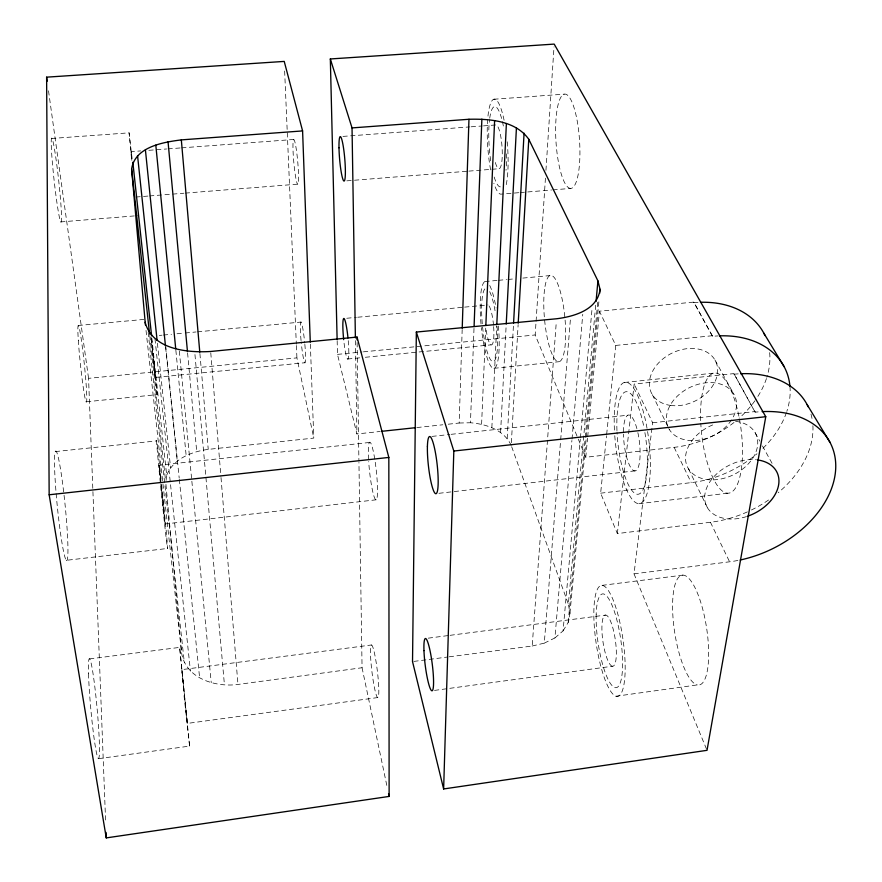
<?xml version="1.0" encoding="UTF-8"?>
<svg xmlns="http://www.w3.org/2000/svg" width="882" height="882" viewBox="0 0 882 882"><rect width="100%" height="100%" fill="white"/><g stroke="black" fill="none" stroke-linecap="round" stroke-linejoin="round"><path stroke-width="0.66" stroke-dasharray="4.41 3.31" d="M89.567 658.898L179.641 647.399L187.326 723.416L377.639 697.585A26.504 2.734 83.1 0 0 375.622 659.13A26.504 2.734 83.1 0 0 370.627 657.145A26.504 2.734 83.1 0 0 377.639 697.585M448.254 424.198L459.158 423.029L462.179 329.559M511.196 445.454C504.25 429.953 486.203 424.044 470.459 422.754L474.02 327.961M481.594 424.319L485.717 328.115M491.858 427.616L496.731 325.8M500.59 432.456L506.158 325.425M507.194 438.519L513.5 324.367M511.362 442.698L518.131 324.62M376.261 499.796L165.088 523.952L161.119 482.112M734.011 422.478A91 67.605 -26.5 0 1 674.146 447.339L585.78 457.262L535.187 334.962L535.991 322.614M536.091 321.235L545.495 177.183M545.947 170.325L554.017 46.845M449.236 656.803L532.177 646.021L556.333 321.5M532.177 646.021L544.271 643.143L560.566 441.232M560.676 439.853L570.533 317.608M544.271 643.143L554.91 637.951L571.9 440.471M572.021 439.104L582.759 314.312M554.91 637.951L563.058 630.884L580.301 439.291M580.422 437.924L592.12 307.928M563.058 630.884L568.184 622.471L569.97 613.343L568.361 604.115L595.802 304.191M568.184 622.471L585.13 438.773M585.262 437.406L597.908 300.321M569.97 613.343L586.199 438.321M586.332 436.954L599.01 300.222M585.78 457.262L587.566 438.156M587.699 436.788L599.429 311.192L693.759 302.107L712.546 336.329A93.558 68.135 -26.2 0 1 718.124 335.921M747.396 511.88A96.425 68.631 -25.9 0 1 710.44 522.276L617.345 533.566L600.642 493.181L606.518 435.73M606.662 434.352L615.757 345.424L599.429 311.192M166.092 480.392L166.676 475.233L151.891 338.545M617.345 533.566L634.18 384.067L733.923 373.615L755.135 412.181A99.291 69.039 -25.6 0 1 760.703 411.707M706.493 749.061L634.004 573.829L652.636 422.765L634.18 384.067M712.546 336.329L693.759 302.107M755.135 412.181L733.923 373.615M369.481 442.477L159.135 465.211L160.656 483.27M166.676 475.233C173.28 458.717 191.791 451.54 208.24 449.379L313.783 438.089L310.332 343.473M616 696.229A56.073 13.561 81.7 0 0 618.569 616.926A56.073 13.561 81.7 0 0 593.906 609.473A56.073 13.561 81.7 0 0 616 696.229L697.254 684.917A55.577 16.108 81.2 0 0 701.863 606.033A55.577 16.108 81.2 0 0 672.779 599.297A55.577 16.108 81.2 0 0 697.254 684.917M98.552 758.674L189.597 746.095L179.641 647.399M434.517 690.408L612.428 666.241A25.832 6.24 81.7 0 0 613.001 628.513A25.832 6.24 81.7 0 0 601.91 627.267A25.832 6.24 81.7 0 0 612.428 666.241M146.026 330.474L181.648 653.198C185.705 678.523 215.627 687.508 237.964 684.443L362.061 667.74L358.941 462.444M183.743 690.529L181.868 669.625L371.531 644.974M428.266 638.16L448.729 635.492M450.096 635.316L605.592 615.096M413.878 661.401L447.869 656.98M634.004 573.829L729.59 561.801A99.291 69.039 -25.6 0 0 738.807 560.279M602.053 585.361L682.922 575.119M66.282 560.324A54.916 3.936 84.3 0 0 62.424 482.035A54.916 3.936 84.3 0 0 54.893 475.111A54.916 3.936 84.3 0 0 66.282 560.324L167.547 548.472M638.888 503.71L728.157 493.159M600.642 493.181L691.234 482.63A93.558 68.135 -26.2 0 0 756.977 453.767M438.927 493.303L635.503 470.812M431.96 436.403L449.765 434.473M451.132 434.319L627.819 415.213M652.636 422.765L755.235 411.552M337.156 340.639L337.486 354.377L356.923 433.966L380.098 431.485M416.899 427.55L442.808 424.782M55.368 451.584L156.544 440.912M624.445 382.468L713.472 373.163M494.019 368.312L558.979 361.719M615.757 345.424L712.634 335.711M86.513 401.751L157.15 394.64L151.616 338.776M105.564 820.017L88.564 378.345L296.925 357.883L313.783 438.089M337.486 354.377L362.028 351.973M363.395 351.841L535.187 334.962M151.395 339.923L155.32 377.419L304.786 362.756M347.574 359.04L359.867 357.816M365.335 357.276L490.998 344.862M159.267 335.436L162.001 335.182M163.357 335.05L171.538 334.278M176.995 333.771L183.809 333.12M185.176 332.999L196.08 331.963M197.447 331.841L301.06 322.062M346.758 318.259L356.35 317.355M357.728 317.222L463.282 307.256M464.649 307.123L487.955 304.929M484.946 281.556L497.128 280.443M498.484 280.322L506.61 279.572M507.966 279.451L514.735 278.822M522.861 278.084L549.938 275.592M78.167 325.502L143.832 319.427M60.759 221.922A42.215 2.26 83.7 0 0 56.547 162.894A42.215 2.26 83.7 0 0 51.829 155.706A42.215 2.26 83.7 0 0 60.759 221.922L137.691 215.649M518.704 192.695L500.921 194.161A47.617 9.9 85.9 0 1 493.865 183.258M520.082 192.585L551.548 189.994M552.915 189.884L570.709 188.417A47.253 11.786 86.3 0 0 576.563 117.615A47.253 11.786 86.3 0 0 556.112 117.725A47.253 11.786 86.3 0 0 570.709 188.417M135.806 197.039L148.154 196.058M149.532 195.947L183.842 193.224M185.209 193.114L297.763 184.151A22.436 1.985 84.9 0 0 296.473 150.568A22.436 1.985 84.9 0 0 293.045 150.712A22.436 1.985 84.9 0 0 297.763 184.151M346.813 180.843L467.482 171.229M468.86 171.119L499.025 168.716M131.848 160.337L131.087 151.627L140.657 150.921M148.86 150.304L166.621 148.97M167.988 148.871L180.292 147.956M181.659 147.856L293.706 139.477M342.944 136.401L469.841 126.898M471.209 126.799L482.123 125.983M483.49 125.883L495.772 124.957A21.94 4.564 85.9 0 1 502.222 156.577A21.94 4.564 85.9 0 1 494.57 159.355M493.854 99.236L564.226 94.165M51.52 138.485L129.092 132.84L132.124 158.661M459.158 423.029L470.459 422.754M157.15 394.64L150.965 337.255M715.004 360.088L733.89 394.265M755.157 432.742L759.799 441.154M762.456 445.95L772.412 463.965M155.32 377.419L153.733 360.198M652.36 394.673L669.372 429.589M688.522 468.871L707.64 508.109M674.146 447.339L691.234 482.63M710.44 522.276L729.59 561.801M511.67 446.744L568.361 604.115M362.061 667.74L386.867 785.708M181.868 669.625L187.326 723.416M189.597 746.095L183.974 695.148M165.088 523.952L160.767 484.427M131.087 151.627L131.947 158.606M159.135 465.211L160.976 480.833M48.51 90.791L88.564 378.345M151.362 338.071L153.181 354.851M148.165 332.36L184.338 662.691M149.753 335.557L165.507 480.238M157.404 343.208L170.59 467.769M154.989 338.853L190.457 671.169M165.607 347.276L177.238 461.065M165.629 345.237L179.2 478.077M179.344 479.444L199.641 678.026M131.451 158.176L129.092 132.84M175.86 350.242L186.157 455.553M179.322 351.047L191.725 479.874M191.857 481.252L211.239 682.723M187.579 352.855L196.719 451.584M165.937 484.328L181.648 653.198M194.955 354.542L224.447 684.917M199.905 353.517L208.24 449.379M210.776 352.844L220.886 476.17M221.007 477.537L237.964 684.443M284.643 71.012L296.33 344.156M296.396 345.535L296.925 357.883M357.122 342.58L358.919 461.065M355.435 340.639L356.923 433.966M769.655 352.602A91 67.605 -26.5 0 1 766.855 377.287M766.447 378.543A91 67.605 -26.5 0 1 755.709 399.678M754.937 400.77A91 67.605 -26.5 0 1 739.083 418.244M693.671 302.724A91 67.605 -26.5 0 1 699.106 302.339M667.398 425.367A36.812 26.791 -26.2 0 1 706.019 382.799A36.812 26.791 -26.2 0 1 732.159 418.906M731.509 419.953A36.812 26.791 -26.2 0 1 696.989 440.416A36.812 26.791 -26.2 0 1 667.795 426.469M789.963 386.393A93.558 68.135 -26.2 0 1 786.843 411.354M786.413 412.633A93.558 68.135 -26.2 0 1 762.004 449.225M735.61 421.342A37.937 26.989 -25.9 0 1 749.016 463.116A37.937 26.989 -25.9 0 1 690.793 471.837A37.937 26.989 -25.9 0 1 713.295 424.683M810.977 414.154A96.425 68.631 -25.9 0 1 812.366 420.516M812.906 425.73A96.425 68.631 -25.9 0 1 778.2 492.696M768.553 500.006A96.425 68.631 -25.9 0 1 748.631 511.317M733.824 374.244A96.425 68.631 -25.9 0 1 739.248 373.803M746.492 516.598A39.073 27.155 -25.6 0 1 705.038 493.534A39.073 27.155 -25.6 0 1 756.447 459.787M644.896 432.544A51.619 14.134 83.3 0 1 637.554 494.273A51.619 14.134 83.3 0 1 617.014 432.048M616.959 430.659A51.619 14.134 83.3 0 1 626.077 391.718A51.619 14.134 83.3 0 1 643.926 427.208M637.873 432.643A28.147 7.706 83.3 0 1 635.007 470.922A28.147 7.706 83.3 0 1 623.475 434.109M623.464 431.871A28.147 7.706 83.3 0 1 628.271 415.047A28.147 7.706 83.3 0 1 636.903 428.641M348.236 340.639A20.44 2.227 84.4 0 1 347.905 359.128A20.44 2.227 84.4 0 1 343.958 342.26M493.633 326.56A20.121 3.947 84.5 0 1 491.561 344.917A20.121 3.947 84.5 0 1 485.96 328.49M489.069 305.966A20.121 3.947 84.5 0 1 493.523 325.238M497.029 326.241A36.901 7.232 84.5 0 1 493.049 361.62A36.901 7.232 84.5 0 1 482.531 326.516A36.901 7.232 84.5 0 1 485.651 288.282M489.686 291.666A36.901 7.232 84.5 0 1 495.419 312.956M700.672 420.67A60.494 19.845 83.2 0 1 729.8 387.716A60.494 19.845 83.2 0 1 734.353 489.598A60.494 19.845 83.2 0 1 700.793 423.36M500.381 186.863A40.241 8.368 85.9 0 1 494.118 176.83M490.701 160.778A40.241 8.368 85.9 0 1 489.532 119.654M489.731 118.166A40.241 8.368 85.9 0 1 503.887 128.959M506.334 153.854A40.241 8.368 85.9 0 1 506.003 170.259M614.423 430.118A61.09 16.736 83.3 0 1 638.513 397.484A61.09 16.736 83.3 0 1 644.025 500.27A61.09 16.736 83.3 0 1 614.556 432.61M490.613 169.884A47.617 9.9 85.9 0 1 489.786 105.818A47.617 9.9 85.9 0 1 504.328 121.407M507.205 141.793A47.617 9.9 85.9 0 1 505.463 187.811M498.407 325.998A43.67 8.566 84.5 0 1 493.865 368.334A43.67 8.566 84.5 0 1 481.363 327.586M481.01 323.903A43.67 8.566 84.5 0 1 487.239 282.042M489.719 285.481A43.67 8.566 84.5 0 1 496.081 307.983M304.841 344.333A20.54 1.709 84.3 0 1 304.863 362.833A20.54 1.709 84.3 0 1 301.181 341.907M301.06 340.595A20.54 1.709 84.3 0 1 301.027 322.029A20.54 1.709 84.3 0 1 304.72 342.988M368.555 459.313A28.963 3.385 83.8 0 1 373.759 453.557A28.963 3.385 83.8 0 1 376.504 499.521A28.963 3.385 83.8 0 1 368.698 461.606M161.593 484.064A54.331 0.584 84.2 0 1 167.613 548.648A54.331 0.584 84.2 0 1 160.469 484.306M160.337 483.005A54.331 0.584 84.2 0 1 156.577 440.548A54.331 0.584 84.2 0 1 161.45 482.719M670.574 405.422A35.809 26.592 -26.5 0 0 717.364 366.647A35.809 26.592 -26.5 0 0 662.58 359.172A35.809 26.592 -26.5 0 0 670.574 405.422M544.569 289.34A43.361 10.209 84.6 0 0 556.233 360.716A43.361 10.209 84.6 0 0 563.355 305.69A43.361 10.209 84.6 0 0 544.569 289.34M596.177 614.467A47.374 11.455 81.7 0 0 614.919 687.585A47.374 11.455 81.7 0 0 616.97 620.344A47.374 11.455 81.7 0 0 596.177 614.467M78.311 340.276A38.554 1.951 84 0 0 86.006 401.718A38.554 1.951 84 0 0 82.599 349.173A38.554 1.951 84 0 0 78.311 340.276M88.52 673.749A50.131 3.153 84.8 0 0 97.582 757.087A50.131 3.153 84.8 0 0 95.807 695.446A50.131 3.153 84.8 0 0 88.52 673.749"/><path stroke-width="1.32" d="M330.331 58.962L352.039 127.912L468.959 119.268C489.83 118.728 515.639 120.757 528.77 139.257L597.93 280.906L600.025 289.285C597.798 309.814 573.906 316.616 556.542 318.766L416.348 332.051L412.522 661.577L443.635 788.96L707.022 750.328L765.763 416.712L554.194 44.1L330.331 58.962L337.122 339.261M443.635 788.96L453.822 451.033L416.348 332.051M462.223 328.192L468.959 119.268M474.075 326.583L481.87 119.125M485.839 325.359L494.615 120.58M496.798 324.422L506.389 123.535M506.224 324.047L516.433 127.824M513.578 322.988L524.073 133.171M518.208 323.242L528.77 139.257M596.056 301.446L597.93 280.906M599.65 293.386L600.025 289.285M145.42 324.995L131.605 169.035C134.902 146.864 162.916 142.245 181.328 139.885L302.592 130.922L310.288 342.106M302.592 130.922L284.225 61.409L46.614 77.164L49.16 494.78L106.259 837.9L389.127 796.424L388.83 457.438L357.045 337.067L210.666 351.477C187.05 352.943 152.343 349.404 145.122 322.261M49.16 494.78L388.83 457.438M453.822 451.033L765.763 416.712M381.465 431.342L415.543 427.693M763.812 333.142L784.164 366.736M807.096 404.573L829.995 442.378M388.554 793.745L389.127 796.424M46.614 77.164L47.176 81.254M132.829 162.222L151.605 335.81M131.605 169.035L149.598 334.19M137.559 155.684L157.117 340.474M145.409 149.863L165.463 345.909M155.805 145.1L175.727 348.875M168.043 141.715L187.458 351.488M181.328 139.885L199.784 352.15M106.049 832.399L106.259 837.9M357.045 337.067L357.078 339.824M352.039 127.912L355.391 337.894M700.462 302.294A91 67.605 -26.5 0 1 765.036 335.579M719.514 335.855A93.558 68.135 -26.2 0 1 789.963 386.393M740.604 373.736A96.425 68.631 -25.9 0 1 808.243 406.867M762.103 411.629A99.291 69.039 -25.6 0 1 835.111 474.725A99.291 69.039 -25.6 0 1 740.13 560.015M757.726 459.952A39.073 27.155 -25.6 0 1 778.574 485.155A39.073 27.155 -25.6 0 1 747.671 516.202M343.671 339.647A20.44 2.227 84.4 0 1 343.748 318.479A20.44 2.227 84.4 0 1 347.982 337.949M423.966 650.618A26.35 3.561 82.8 0 0 431.805 690.771A26.35 3.561 82.8 0 0 430.416 652.559A26.35 3.561 82.8 0 0 423.966 650.618M338.997 147.812A22.315 2.58 85.1 0 0 344.079 181.064A22.315 2.58 85.1 0 0 343.462 147.603A22.315 2.58 85.1 0 0 338.997 147.812M427.406 446.546A28.764 4.41 83.7 0 0 434.991 493.225A28.764 4.41 83.7 0 0 435.928 455.553A28.764 4.41 83.7 0 0 427.406 446.546"/></g></svg>
